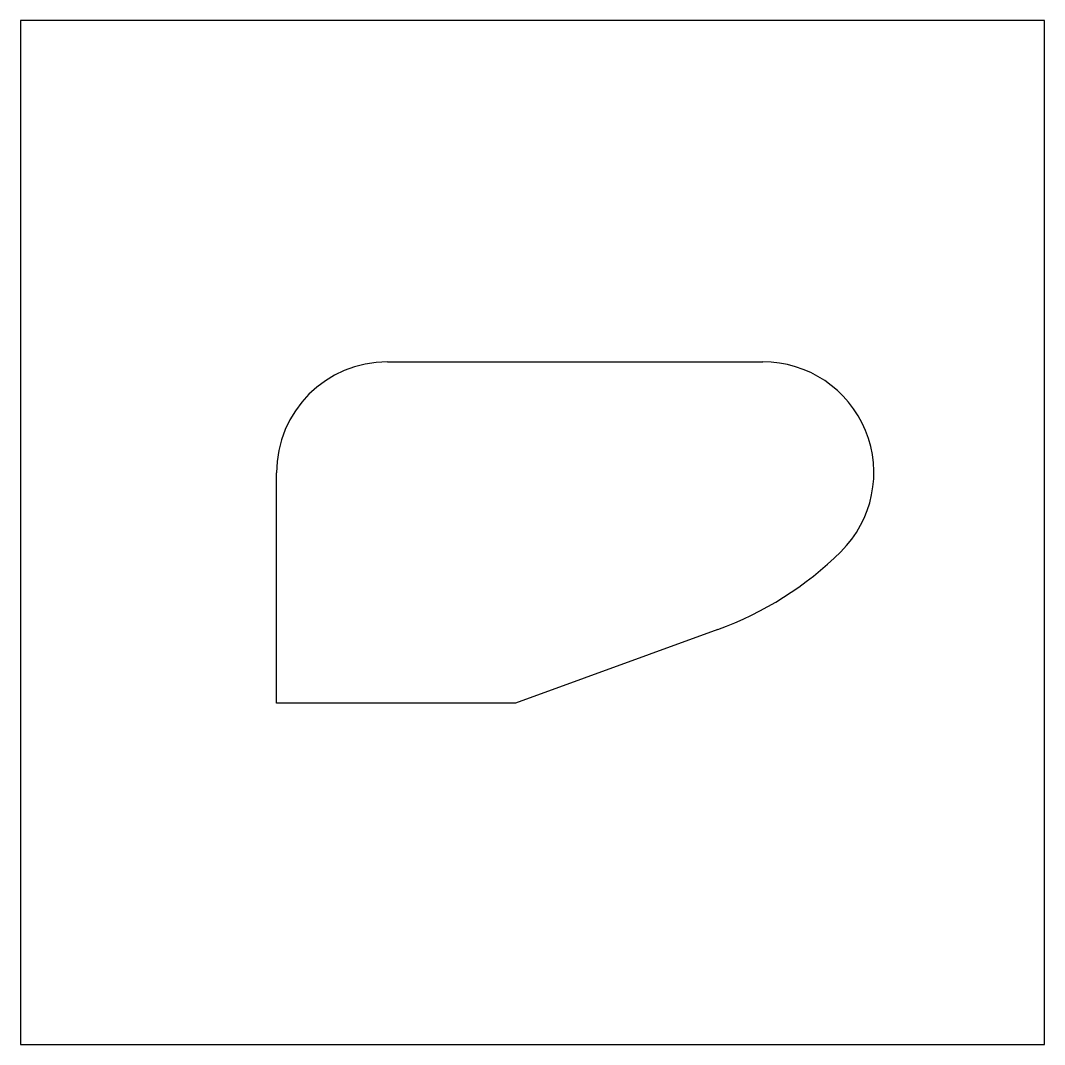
# Model space of a CAD drawing. Extents: x -4.08 to -1.08, y 21.41 to 24.41.
import ezdxf

# ---------------------------------------------------------------- set-up
doc = ezdxf.new("R2010")
doc.units = 0
doc.header["$LTSCALE"] = 1.21
doc.layers.get('0').update_dxf_attribs({"linetype": 'CONTINUOUS'})

msp = doc.modelspace()

# ---------------------------------------------------------------- linework, layer by layer
at = {"color": 3}
for p, q in [((-4.08, 24.4114), (-4.08, 21.4114)), ((-1.08, 24.4114), (-4.08, 24.4114)), ((-1.08, 21.4114), (-1.08, 24.4114)), ((-3.005, 23.4114), (-1.905, 23.4114)), ((-3.33, 22.4114), (-3.33, 23.0864)), ((-2.0371, 22.6272), (-2.63, 22.4114)), ((-2.63, 22.4114), (-3.33, 22.4114)), ((-4.08, 21.4114), (-1.08, 21.4114))]:
    msp.add_line(p, q, dxfattribs=at)
for centre, radius, start, end in [((-3.005, 23.0864), 0.325, 90, 180), ((-1.905, 23.0864), 0.325, 314.6127, 450), ((-2.3791, 23.5669), 1, 290, 314.6127)]:
    msp.add_arc(centre, radius, start, end, dxfattribs=at)

doc.saveas('drawing.dxf')
